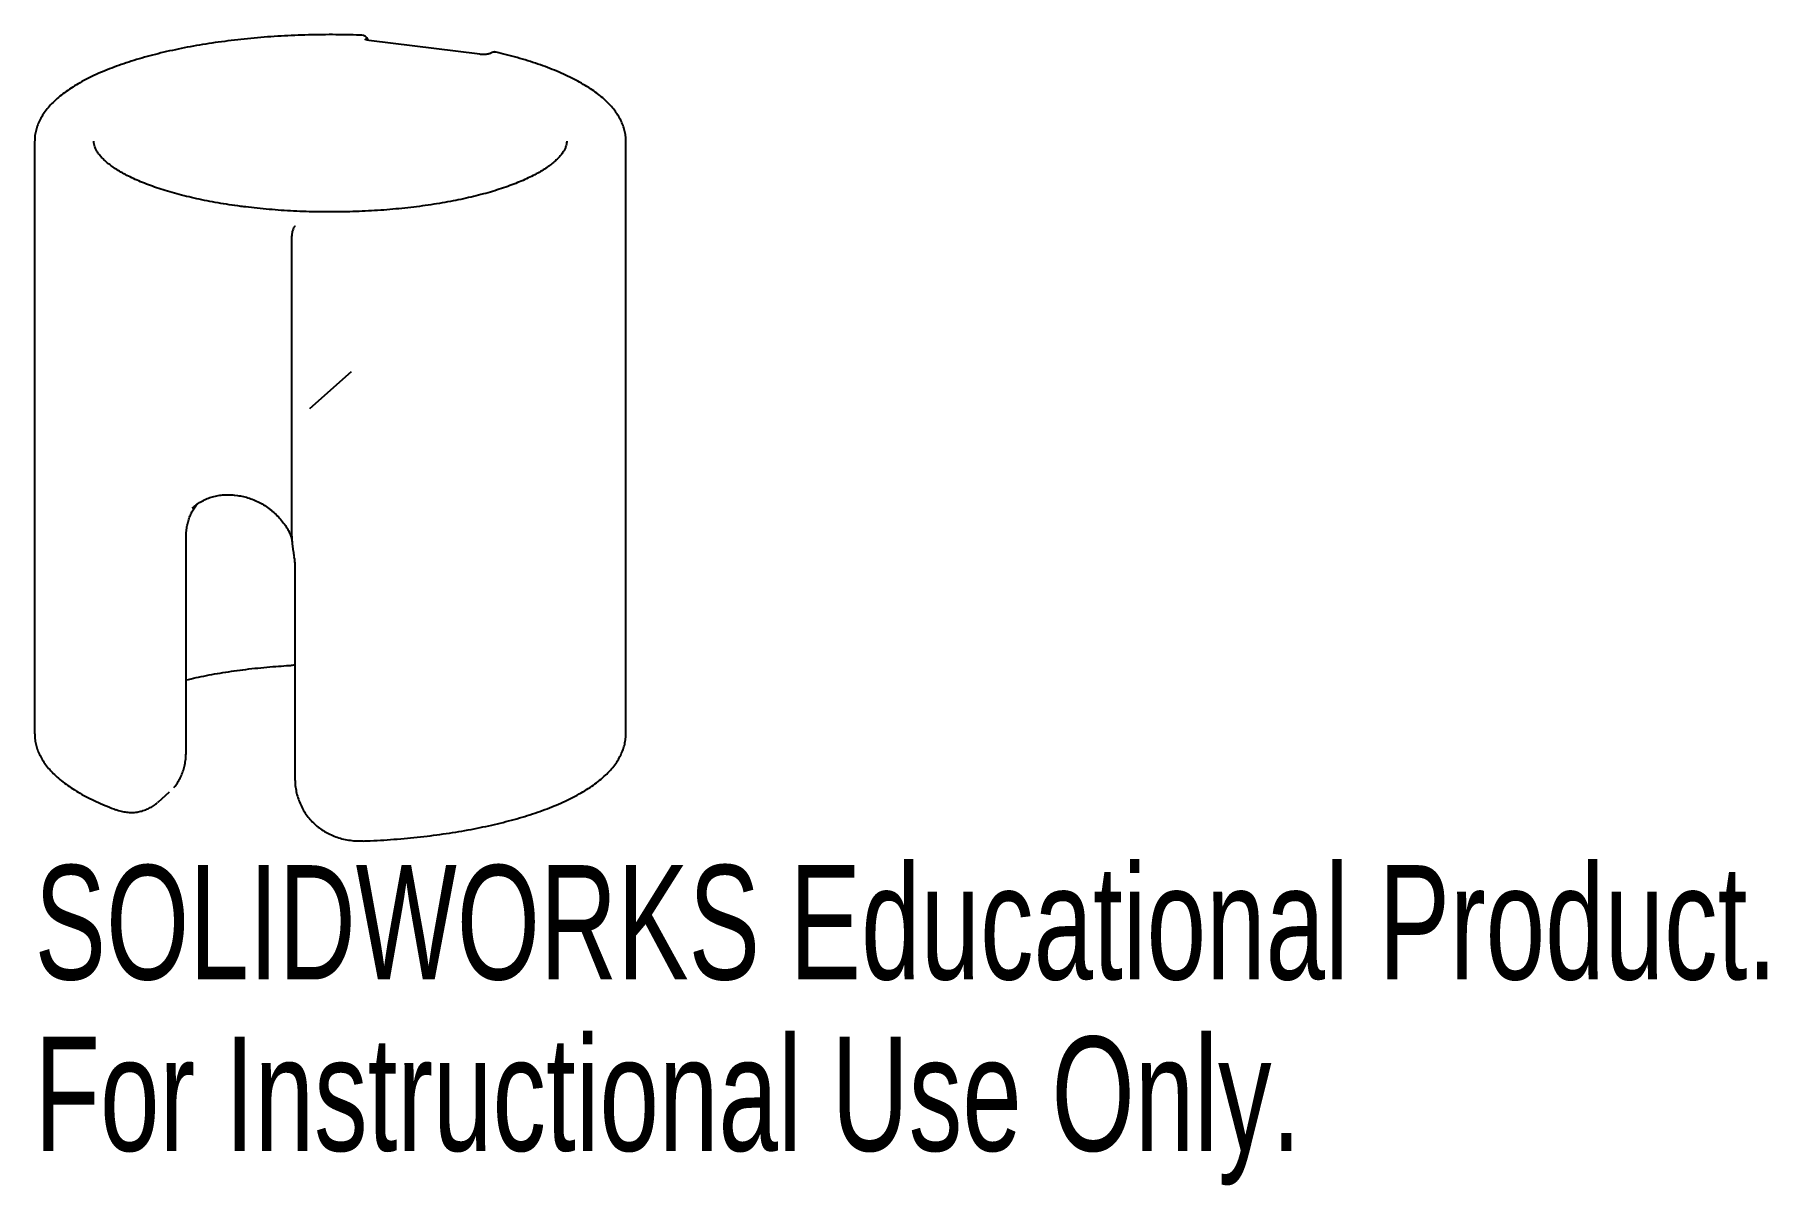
# Paper-space layout '_Dimetric' of a CAD drawing. Header units: millimetres. Extents: x -12.5 to 60.8, y -44.6 to 4.
import ezdxf

# ---------------------------------------------------------------- set-up
doc = ezdxf.new("R2010")
doc.units = ezdxf.units.MM
doc.linetypes.add('CENTERX2', pattern=[20.32, 12.7, -2.54, 2.54, -2.54])
doc.styles.add('SLDTEXTSTYLE0', font='TXT', dxfattribs={"width": 0.7})

psp = doc.layouts.new('_Dimetric')

# ---------------------------------------------------------------- linework, layer by layer
at = {"color": 7, "linetype": 'Continuous', "lineweight": 25}
for p, q in [((6.32, 3.198), (1.637, 3.788)), ((-12.5, -0.471), (-12.5, -25.537)), ((12.5, -25.537), (12.5, -0.471)), ((-1.634, -4.527), (-1.634, -17.025)), ((-5.786, -15.955), (-5.839, -16.004)), ((-4.032, -15.447), (-3.925, -15.46)), ((-6.095, -26.296), (-6.095, -17.245)), ((-1.496, -18.461), (-1.496, -27.512)), ((-12.5, -25.537), (-12.5, -25.545)), ((12.5, -25.537), (12.5, -25.529)), ((-7.291, -28.428), (-7.307, -28.444)), ((-7.284, -28.436), (-6.793, -28.002))]:
    psp.add_line(p, q, dxfattribs=at)
at = {"color": 7, "linetype": 'CENTERX2'}
psp.add_line((0.884, -10.238), (-0.884, -11.797), dxfattribs=at)
at = {"color": 7, "linetype": 'Continuous', "lineweight": 25, "flags": 128}
psp.add_lwpolyline([(1.599, 3.794), (1.585, 3.83), (1.544, 3.896), (1.485, 3.951), (1.412, 3.989), (1.33, 4.004), (1.329, 4.004), (1.329, 4.004)], dxfattribs=at)
at = {"color": 7, "linetype": 'Continuous', "lineweight": 25}
psp.add_arc((6.934, 3.069), 0.223, 79.45076, 107.31472, dxfattribs=at)
for points, knots in [([(1.329, 4.004), (1.306, 4.005), (1.089, 4.014), (0.678, 4.024), (0.095, 4.03), (-0.487, 4.027), (-1.069, 4.014), (-1.648, 3.993), (-2.223, 3.962), (-2.794, 3.922), (-3.359, 3.873), (-3.916, 3.815), (-4.465, 3.747), (-5.004, 3.672), (-5.532, 3.587), (-6.049, 3.494), (-6.552, 3.393), (-7.042, 3.283), (-7.516, 3.166), (-7.975, 3.041), (-8.416, 2.907), (-8.84, 2.767), (-9.245, 2.618), (-9.631, 2.463), (-9.996, 2.3), (-10.341, 2.13), (-10.664, 1.952), (-10.965, 1.767), (-11.242, 1.575), (-11.496, 1.375), (-11.723, 1.167), (-11.924, 0.953), (-12.096, 0.732), (-12.238, 0.506), (-12.35, 0.278), (-12.431, 0.048), (-12.48, -0.182), (-12.502, -0.354), (-12.498, -0.449), (-12.497, -0.468)], [0, 0, 0, 0, 0.003479, 0.031731, 0.059982, 0.088232, 0.116482, 0.144735, 0.172992, 0.201255, 0.229527, 0.257809, 0.286105, 0.314416, 0.342747, 0.371101, 0.39948, 0.427891, 0.456338, 0.484826, 0.513361, 0.541952, 0.570607, 0.599333, 0.62814, 0.657036, 0.686028, 0.715116, 0.744288, 0.773515, 0.802704, 0.831722, 0.860388, 0.888499, 0.915886, 0.942483, 0.968351, 0.993661, 1, 1, 1, 1]), ([(1.637, 3.788), (1.622, 3.79), (1.579, 3.796), (1.523, 3.809), (1.484, 3.823), (1.469, 3.832), (1.472, 3.83), (1.472, 3.829)], [0, 0, 0, 0, 0.17005, 0.483259, 0.737319, 0.96519, 1, 1, 1, 1]), ([(6.781, 3.24), (6.78, 3.239), (6.778, 3.238), (6.754, 3.227), (6.707, 3.213), (6.637, 3.2), (6.55, 3.191), (6.452, 3.188), (6.374, 3.192), (6.332, 3.197), (6.32, 3.198)], [0, 0, 0, 0, 0.073187, 0.185262, 0.312926, 0.455771, 0.610357, 0.771923, 0.936091, 1, 1, 1, 1]), ([(6.867, 3.281), (6.848, 3.274), (6.817, 3.263), (6.792, 3.246), (6.782, 3.239)], [0, 0, 0, 0, 0.621808, 1, 1, 1, 1]), ([(7.018, 3.285), (7.011, 3.287), (6.975, 3.299), (6.927, 3.298), (6.893, 3.287), (6.885, 3.284)], [0, 0, 0, 0, 0.172108, 0.831836, 1, 1, 1, 1]), ([(12.497, -0.474), (12.497, -0.418), (12.496, -0.287), (12.463, -0.083), (12.403, 0.138), (12.315, 0.356), (12.2, 0.571), (12.058, 0.783), (11.888, 0.993), (11.69, 1.2), (11.463, 1.402), (11.21, 1.599), (10.931, 1.79), (10.627, 1.974), (10.3, 2.151), (9.952, 2.321), (9.582, 2.483), (9.193, 2.639), (8.783, 2.786), (8.356, 2.926), (7.911, 3.059), (7.465, 3.18), (7.161, 3.252), (7.017, 3.287)], [0, 0, 0, 0, 0.032499, 0.075918, 0.119564, 0.163871, 0.209186, 0.255727, 0.303538, 0.352489, 0.402313, 0.452697, 0.503361, 0.554088, 0.604735, 0.65525, 0.705614, 0.755827, 0.805899, 0.855842, 0.905672, 0.955402, 1, 1, 1, 1]), ([(-3.65, -3.249), (-3.736, -3.238), (-3.986, -3.206), (-4.392, -3.146), (-4.862, -3.068), (-5.318, -2.981), (-5.759, -2.888), (-6.184, -2.787), (-6.591, -2.679), (-6.98, -2.566), (-7.348, -2.447), (-7.695, -2.322), (-8.021, -2.193), (-8.323, -2.06), (-8.601, -1.923), (-8.854, -1.785), (-9.082, -1.645), (-9.284, -1.504), (-9.459, -1.365), (-9.609, -1.227), (-9.732, -1.093), (-9.831, -0.963), (-9.905, -0.838), (-9.958, -0.719), (-9.989, -0.601), (-10.003, -0.521), (-9.999, -0.477), (-9.999, -0.472)], [0, 0, 0, 0, 0.0225025, 0.0652216, 0.1079069, 0.1505451, 0.1931278, 0.2356457, 0.2780882, 0.3204431, 0.3626967, 0.4048336, 0.4468368, 0.4886884, 0.5303702, 0.5718662, 0.6131653, 0.6542682, 0.6951969, 0.7360112, 0.7768138, 0.8177665, 0.8592079, 0.9017185, 0.9462661, 0.9943456, 1, 1, 1, 1]), ([(9.997, -0.472), (9.997, -0.496), (9.998, -0.559), (9.977, -0.659), (9.934, -0.778), (9.87, -0.901), (9.782, -1.032), (9.666, -1.168), (9.526, -1.306), (9.361, -1.446), (9.17, -1.586), (8.954, -1.725), (8.713, -1.864), (8.448, -2), (8.158, -2.134), (7.845, -2.264), (7.509, -2.39), (7.151, -2.512), (6.774, -2.628), (6.376, -2.738), (5.961, -2.841), (5.528, -2.938), (5.08, -3.028), (4.617, -3.11), (4.141, -3.184), (3.653, -3.25), (3.156, -3.308), (2.649, -3.358), (2.134, -3.399), (1.614, -3.431), (1.089, -3.454), (0.561, -3.468), (0.032, -3.473), (-0.498, -3.469), (-1.026, -3.456), (-1.552, -3.434), (-2.073, -3.403), (-2.589, -3.363), (-3.088, -3.315), (-3.44, -3.276), (-3.623, -3.253), (-3.65, -3.249)], [0, 0, 0, 0, 0.01834, 0.047825, 0.074829, 0.100385, 0.127488, 0.153654, 0.179364, 0.204904, 0.230421, 0.255981, 0.281633, 0.307398, 0.333281, 0.359277, 0.385376, 0.41157, 0.437847, 0.464196, 0.490609, 0.517075, 0.543589, 0.570142, 0.596729, 0.623346, 0.649986, 0.676647, 0.703325, 0.730015, 0.756716, 0.783424, 0.810137, 0.836851, 0.863565, 0.890276, 0.91698, 0.943674, 0.970357, 0.995611, 1, 1, 1, 1]), ([(-1.518, -4.095), (-1.529, -4.113), (-1.558, -4.157), (-1.591, -4.242), (-1.618, -4.348), (-1.633, -4.447), (-1.632, -4.504), (-1.632, -4.526)], [0, 0, 0, 0, 0.1473044, 0.3831021, 0.6256977, 0.856139, 1, 1, 1, 1]), ([(-1.493, -4.059), (-1.494, -4.061), (-1.506, -4.075), (-1.516, -4.09), (-1.524, -4.103)], [0, 0, 0, 0, 0.121367, 1, 1, 1, 1]), ([(-6.093, -17.247), (-6.093, -17.189), (-6.093, -17.052), (-6.07, -16.845), (-6.029, -16.628), (-5.97, -16.427), (-5.894, -16.237), (-5.798, -16.06), (-5.705, -15.92), (-5.638, -15.848), (-5.615, -15.823)], [0, 0, 0, 0, 0.096498, 0.231817, 0.366551, 0.500431, 0.635469, 0.777287, 0.923364, 1, 1, 1, 1]), ([(-5.837, -16.003), (-5.782, -15.954), (-5.669, -15.852), (-5.474, -15.723), (-5.261, -15.613), (-5.036, -15.528), (-4.799, -15.467), (-4.555, -15.432), (-4.31, -15.423), (-4.134, -15.434), (-4.043, -15.445), (-4.032, -15.447)], [0, 0, 0, 0, 0.116835, 0.242158, 0.367419, 0.492518, 0.617382, 0.741968, 0.866269, 0.983424, 1, 1, 1, 1]), ([(-3.925, -15.46), (-3.882, -15.466), (-3.756, -15.484), (-3.545, -15.533), (-3.296, -15.615), (-3.053, -15.722), (-2.819, -15.852), (-2.596, -16.003), (-2.386, -16.174), (-2.191, -16.364), (-2.014, -16.571), (-1.894, -16.737), (-1.834, -16.834), (-1.821, -16.854)], [0, 0, 0, 0, 0.051882, 0.154523, 0.257099, 0.359557, 0.461922, 0.564217, 0.666459, 0.768662, 0.870837, 0.972993, 1, 1, 1, 1]), ([(-1.821, -16.854), (-1.818, -16.858), (-1.784, -16.907), (-1.73, -17.018), (-1.666, -17.17), (-1.636, -17.277), (-1.623, -17.325)], [0, 0, 0, 0, 0.034488, 0.350888, 0.709847, 1, 1, 1, 1]), ([(-1.633, -17.024), (-1.633, -17.065), (-1.633, -17.169), (-1.623, -17.336), (-1.604, -17.534), (-1.583, -17.712), (-1.566, -17.823), (-1.56, -17.864)], [0, 0, 0, 0, 0.133615, 0.337447, 0.569979, 0.840492, 1, 1, 1, 1]), ([(-1.561, -17.864), (-1.559, -17.88), (-1.55, -17.937), (-1.543, -17.997), (-1.535, -18.043), (-1.533, -18.052)], [0, 0, 0, 0, 0.245118, 0.853698, 1, 1, 1, 1]), ([(-1.536, -18.054), (-1.524, -18.124), (-1.5, -18.26), (-1.499, -18.396), (-1.498, -18.462)], [0, 0, 0, 0, 0.516892, 1, 1, 1, 1]), ([(-6.095, -23.263), (-5.956, -23.23), (-5.675, -23.164), (-5.233, -23.074), (-4.774, -22.989), (-4.302, -22.913), (-3.817, -22.844), (-3.322, -22.784), (-2.817, -22.732), (-2.328, -22.69), (-2.005, -22.669), (-1.856, -22.659)], [0, 0, 0, 0, 0.11048, 0.223082, 0.335893, 0.448883, 0.562026, 0.675298, 0.788676, 0.902144, 1, 1, 1, 1]), ([(-1.855, -22.656), (-1.798, -22.654), (-1.679, -22.648), (-1.559, -22.628), (-1.496, -22.618)], [0, 0, 0, 0, 0.468906, 1, 1, 1, 1]), ([(-12.498, -25.547), (-12.497, -25.611), (-12.494, -25.751), (-12.456, -25.966), (-12.392, -26.191), (-12.301, -26.413), (-12.183, -26.632), (-12.038, -26.848), (-11.865, -27.061), (-11.662, -27.271), (-11.432, -27.476), (-11.174, -27.676), (-10.891, -27.87), (-10.583, -28.057), (-10.252, -28.236), (-9.899, -28.407), (-9.532, -28.567), (-9.245, -28.682), (-9.085, -28.742), (-9.052, -28.754)], [0, 0, 0, 0, 0.046012, 0.101628, 0.157619, 0.214557, 0.272919, 0.333031, 0.395005, 0.458705, 0.523782, 0.58978, 0.656263, 0.722887, 0.789399, 0.855712, 0.92179, 0.984009, 1, 1, 1, 1]), ([(1.389, -30.077), (1.49, -30.073), (1.784, -30.061), (2.268, -30.034), (2.837, -29.993), (3.401, -29.943), (3.957, -29.884), (4.504, -29.816), (5.042, -29.739), (5.569, -29.653), (6.083, -29.559), (6.585, -29.457), (7.073, -29.346), (7.546, -29.227), (8.004, -29.1), (8.444, -28.966), (8.866, -28.823), (9.27, -28.673), (9.655, -28.515), (10.02, -28.35), (10.365, -28.177), (10.687, -27.996), (10.988, -27.806), (11.266, -27.609), (11.519, -27.403), (11.746, -27.189), (11.945, -26.968), (12.115, -26.74), (12.254, -26.508), (12.362, -26.273), (12.44, -26.037), (12.485, -25.801), (12.503, -25.631), (12.499, -25.54), (12.498, -25.527)], [0, 0, 0, 0, 0.017151, 0.049725, 0.082309, 0.114905, 0.147516, 0.180147, 0.2128, 0.245481, 0.278194, 0.310944, 0.343739, 0.376584, 0.409489, 0.442463, 0.475515, 0.508658, 0.541903, 0.575264, 0.608751, 0.642372, 0.676122, 0.709981, 0.743884, 0.777678, 0.811161, 0.844071, 0.876152, 0.907237, 0.937311, 0.966509, 0.995077, 1, 1, 1, 1]), ([(-6.608, -27.81), (-6.604, -27.805), (-6.549, -27.746), (-6.459, -27.615), (-6.342, -27.415), (-6.247, -27.197), (-6.174, -26.967), (-6.126, -26.727), (-6.099, -26.503), (-6.099, -26.357), (-6.099, -26.296)], [0, 0, 0, 0, 0.0127089, 0.158643, 0.306263, 0.4541393, 0.6010905, 0.7459614, 0.8941897, 1, 1, 1, 1]), ([(-1.486, -27.515), (-1.486, -27.545), (-1.488, -27.66), (-1.463, -27.861), (-1.411, -28.115), (-1.332, -28.365), (-1.226, -28.61), (-1.095, -28.843), (-0.94, -29.063), (-0.764, -29.264), (-0.569, -29.445), (-0.358, -29.602), (-0.133, -29.737), (0.107, -29.852), (0.363, -29.944), (0.631, -30.014), (0.91, -30.058), (1.164, -30.078), (1.324, -30.072), (1.388, -30.069)], [0, 0, 0, 0, 0.021333, 0.081576, 0.142703, 0.204598, 0.267053, 0.329791, 0.39244, 0.454755, 0.516569, 0.577522, 0.636613, 0.698391, 0.761001, 0.824676, 0.889544, 0.955639, 1, 1, 1, 1]), ([(-9.047, -28.749), (-8.981, -28.772), (-8.841, -28.82), (-8.621, -28.859), (-8.395, -28.872), (-8.173, -28.855), (-7.959, -28.811), (-7.754, -28.739), (-7.567, -28.644), (-7.415, -28.547), (-7.335, -28.475), (-7.305, -28.447)], [0, 0, 0, 0, 0.113482, 0.23992, 0.363224, 0.483547, 0.601384, 0.717477, 0.832724, 0.936048, 1, 1, 1, 1])]:
    psp.add_open_spline(points, degree=3, knots=knots, dxfattribs=at)

# ---------------------------------------------------------------- texts
at = {"color": 7, "linetype": 'Continuous', "char_height": 4.83362, "attachment_point": 1, "style": 'SLDTEXTSTYLE0'}
for s, insert in [('SOLIDWORKS Educational Product.', (-12.5, -31.096)), ('For Instructional Use Only.', (-12.5, -38.347))]:
    psp.add_mtext(s, dxfattribs=dict(at, insert=insert))

doc.saveas('drawing.dxf')
